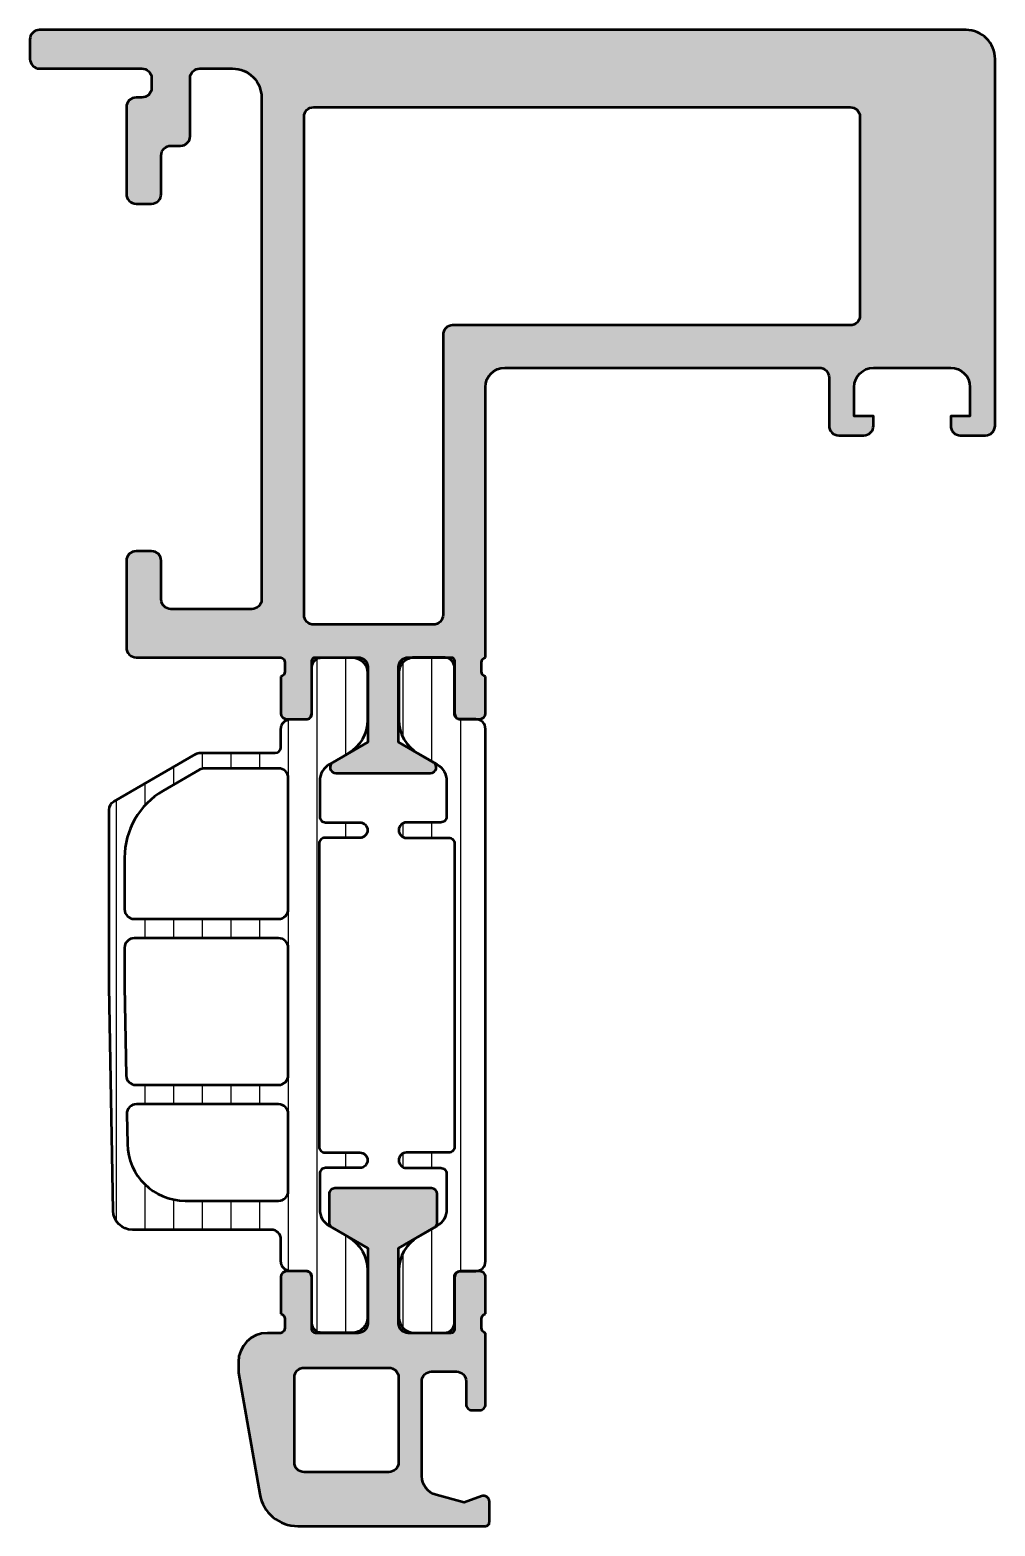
# Model space of a CAD drawing. Extents: x -23.8 to 26.2, y 0 to 77.5.
import ezdxf

# ---------------------------------------------------------------- set-up
doc = ezdxf.new("R2010")
doc.units = 0
for name, color, linetype, lineweight in [('0S-Alu contour', 7, 'Continuous', 50), ('0S-Alu hatch', 252, 'Continuous', 25), ('0S-Plastic contour', 254, 'Continuous', 50), ('0S-Plastic hatch', 253, 'Continuous', 25)]:
    doc.layers.add(name, color=color, linetype=linetype, lineweight=lineweight)
pattern_1 = [(90, (0, 0), (-1.4859, 0), [])]

# ---------------------------------------------------------------- blocks, each defined once
blk = doc.blocks.new('357640__C3F82202_F59C_4DA0_82B8_6D7FEEB49ABD_')
at = {"layer": '0S-Alu hatch'}
h = blk.add_hatch(color=256, dxfattribs=at)
edge = h.paths.add_edge_path()
edge.add_line((-9.921799032912851, 2.94536142036e-05), (-0.1999980454595125, 1.99246853754e-05))
edge.add_arc((-0.1999978494273407, 0.2000199246852787), 0.1999999999999994, 269.9999438409195, 360.0000483193646)
edge.add_line((2.1505725877e-06, 0.2000200933253481), (3.0541310245e-06, 1.271561476645572))
edge.add_arc((-0.2999969458688589, 1.271561729615214), 0.2999999999999901, 359.9999516881788, 470.001608166355)
edge.add_line((-0.4026109013568853, 1.553466635814265), (-1.299997385649707, 1.226816142226368))
edge.add_line((-1.299997385649707, 1.226816142226368), (-2.759085612879683, 1.617777654398352))
edge.add_ellipse((-2.500266567777153, 2.583703480687461), major_axis=(-1.000000000000041, 0), ratio=1, start_angle=-4.9885519899817155e-05, end_angle=75.00000000000011, ccw=False)
edge.add_line((-3.500266567776815, 2.583704351354032), (-3.500262224592237, 7.500047924233413))
edge.add_ellipse((-3.000262224592578, 7.500047488857717), major_axis=(-0.4999999999998485, 0), ratio=1, start_angle=269.99995010963244, end_angle=359.99995011448, ccw=False)
edge.add_line((-3.000261789216988, 8.000047488857376), (-1.699991060294184, 8.000046356644432))
edge.add_ellipse((-1.699991495669976, 7.500046356644645), major_axis=(-0.4999999999999764, 0), ratio=1, start_angle=180.0000498928255, end_angle=269.9999501096092, ccw=False)
edge.add_line((-1.19999149567019, 7.500046792041684), (-1.199992540909416, 6.299658576410124))
edge.add_arc((-0.9001633338711521, 6.299645887806704), 0.2998292073067519, 179.9975752747276, 269.999950109574)
edge.add_line((-0.9001635949480935, 5.999816680500066), (-0.4999928019966582, 5.999816332051508))
edge.add_arc((-0.4999925407717996, 6.299816332051392), 0.2999999999999972, 269.999950109727, 360.0000498928255)
edge.add_line((-0.1999925407719161, 6.299816593289615), (-0.199989318847134, 9.999981270429373))
edge.add_ellipse((-0.1211514353119973, 10.26750673874058), major_axis=(-0.2789001399702585, 0), ratio=1, start_angle=-1.1645893691609785, end_angle=73.5801235853803, ccw=False)
edge.add_line((-0.3999939644482576, 10.27317525003752), (-0.3999939644866259, 10.72746576066456))
edge.add_ellipse((-0.1211258688442385, 10.73312642016506), major_axis=(-0.278925541736845, 0), ratio=1, start_angle=-73.57540543989569, end_angle=1.1628700777056906, ccw=False)
edge.add_line((-0.1999929645094974, 11.00066976068117), (-0.199992964669363, 12.89998625006319))
edge.add_arc((-0.4999929646696195, 12.89998625003814), 0.3000000000002565, 0, 90.00000000484665)
edge.add_line((-0.4999929646949966, 13.1999862500384), (-1.499992964694072, 13.19998624995426))
edge.add_arc((-1.499992964669093, 12.89998624995367), 0.300000000000594, 90.00000000477067, 180)
edge.add_line((-1.799992964669687, 12.89998624995367), (-1.799992964441489, 10.2000221914682))
edge.add_ellipse((-1.999992964441403, 10.20002219145131), major_axis=(-0.199999999999914, 0), ratio=1, start_angle=89.99994870546038, end_angle=180, ccw=False)
edge.add_line((-1.999993143493124, 10.00002219145147), (-4.200008155299748, 10.00002416103368))
edge.add_ellipse((-4.200007338449164, 10.5000240332063), major_axis=(-0.4999998721732901, 0), ratio=1, start_angle=-7.174747167937312e-05, end_angle=89.9999063957942, ccw=False)
edge.add_line((-4.700007210622063, 10.50002465932095), (-4.700003814657844, 14.40006231501113))
edge.add_line((-4.700003814657844, 14.40006231501113), (-2.849986320234673, 15.46816826554894))
edge.add_arc((-2.999986094006452, 15.72797601729636), 0.2999999999993928, 299.9999501096173, 360.0000234127089)
edge.add_line((-2.699986094007084, 15.72797613988502), (-2.699986694978132, 17.20002327195382))
edge.add_arc((-2.999986694978197, 17.2000231494603), 0.3000000000000897, 2.34127089025e-05, 89.99995010956076)
edge.add_line((-2.999986433752468, 17.50002314946027), (-7.999986433750127, 17.50002750321799))
edge.add_arc((-7.999986694975682, 17.20002750321819), 0.2999999999999119, 89.999950109594, 179.9999765872911)
edge.add_line((-8.29998669497557, 17.20002762580685), (-8.299986094001685, 15.72797300697419))
edge.add_arc((-7.999986094002046, 15.7279731294681), 0.2999999999996634, 180.0000234127089, 239.9999501096357)
edge.add_line((-8.1499863202296, 15.46816563894582), (-6.299983228708807, 14.40006370819598))
edge.add_line((-6.299983228708807, 14.40006370819598), (-6.299986624673042, 10.5000259094505))
edge.add_ellipse((-6.799986259015287, 10.50002610640744), major_axis=(-0.4999996343422841, 0), ratio=1, start_angle=89.99995010902722, end_angle=179.9999774274132, ccw=False)
edge.add_line((-6.79998669439584, 10.00002647206535), (-8.999993307907975, 10.00002853412067))
edge.add_ellipse((-8.999993136049765, 10.20002836251271), major_axis=(-0.1999998283921115, 0), ratio=1, start_angle=0, end_angle=89.99995076620792, ccw=False)
edge.add_line((-9.199992964441877, 10.20002836251271), (-9.1999929646697, 12.89998646564696))
edge.add_arc((-9.499992964669985, 12.89998646562108), 0.3000000000002849, 0, 90.00000000490842)
edge.add_line((-9.499992964695686, 13.19998646562137), (-10.49999296469519, 13.19998646553701))
edge.add_arc((-10.49999296466952, 12.8999864655371), 0.2999999999999119, 90.00000000490365, 180)
edge.add_line((-10.79999296466943, 12.8999864655371), (-10.79999296450938, 11.00066997612927))
edge.add_ellipse((-10.87886006012968, 10.73312663559967), major_axis=(-0.2789255417370709, 0), ratio=1, start_angle=178.8371299319512, end_angle=253.5754054495378, ccw=False)
edge.add_line((-10.59999196448611, 10.72746597614616), (-10.59999196444785, 10.27317546551916))
edge.add_ellipse((-10.87941216304738, 10.26746074643678), major_axis=(-0.2794786313827805, 0), ratio=1, start_angle=106.88458253819871, end_angle=181.171653461347, ccw=False)
edge.add_line((-10.7982390706445, 10.00002994329446), (-11.49998933780759, 10.00003054545621))
edge.add_arc((-11.49999062493584, 8.500030545456752), 1.500000000000012, 89.9999508353224, 179.9999501071745)
edge.add_line((-12.99999062493529, 8.500031851647869), (-12.99999111273673, 7.939824526664253))
edge.add_line((-12.99999111273673, 7.939824526664253), (-11.89141286335406, 1.652734713115762))
edge.add_arc((-9.921797072591136, 2.000029453613208), 1.999999999999967, 189.9999530246873, 269.9999438409196)
edge = h.paths.add_edge_path()
edge.add_ellipse((-5.200020564824356, 3.29977967260973), major_axis=(-0.4997547425838017, 0), ratio=1, start_angle=89.97182503693529, end_angle=180.0279658991158, ccw=False)
edge.add_line((-5.200266317146184, 2.800024990449775), (-9.60026631714415, 2.800028821757221))
edge.add_ellipse((-9.600511199141597, 3.299783504344006), major_axis=(-0.4997547425834098, 0), ratio=1, start_angle=-0.02806567993087583, end_angle=90.0280751822811, ccw=False)
edge.add_line((-10.10026588176899, 3.300028303458546), (-10.10026205043978, 7.700053671193746))
edge.add_ellipse((-9.600469821645628, 7.700261007187791), major_axis=(-0.4997922718002433, 0), ratio=1, start_angle=-90.02381396960482, end_angle=0.02376883039397626, ccw=False)
edge.add_line((-9.600262091901344, 8.20005323581845), (-5.200261615065816, 8.200049404510787))
edge.add_ellipse((-5.200054279122781, 7.700257175468038), major_axis=(-0.4997922720488109, 0), ratio=1, start_angle=179.9761313946628, end_angle=270.0237688245344, ccw=False)
edge.add_line((-4.700262050441867, 7.700048969134954), (-4.700265881771013, 3.300023601399557))
at = {"layer": '0S-Alu contour', "color": 7}
for points in [[(-8.29998669497557, 17.20002762580685), (-8.299986094001685, 15.72797300697419)], [(-2.999986433752468, 17.50002314946027), (-7.999986433750127, 17.50002750321799)], [(-2.699986094007084, 15.72797613988502), (-2.699986694978132, 17.20002327195382)], [(-8.1499863202296, 15.46816563894582), (-6.299983228708807, 14.40006370819598), (-6.299986624673042, 10.5000259094505)], [(-4.700007210622063, 10.50002465932095), (-4.700003814657844, 14.40006231501113), (-2.849986320234673, 15.46816826554894)], [(-9.499992964695686, 13.19998646562137), (-10.49999296469519, 13.19998646553701)], [(-0.4999929646949966, 13.1999862500384), (-1.499992964694072, 13.19998624995426)], [(-10.79999296466943, 12.8999864655371), (-10.79999296450938, 11.00066997612927)], [(-9.199992964441877, 10.20002836251271), (-9.1999929646697, 12.89998646564696)], [(-1.799992964669687, 12.89998624995367), (-1.799992964441489, 10.2000221914682)], [(-0.1999929645094974, 11.00066976068117), (-0.199992964669363, 12.89998625006319)], [(-10.59999196448611, 10.72746597614616), (-10.59999196444785, 10.27317546551916)], [(-0.3999939644482576, 10.27317525003752), (-0.3999939644866259, 10.72746576066456)], [(-10.7982390706445, 10.00002994329446), (-11.49998933780759, 10.00003054545621)], [(-6.79998669439584, 10.00002647206535), (-8.999993307907975, 10.00002853412067)], [(-1.999993143493124, 10.00002219145147), (-4.200008155299748, 10.00002416103368)], [(-0.1999925407719161, 6.299816593289615), (-0.199989318847134, 9.999981270429373)], [(-12.99999062493529, 8.500031851647869), (-12.99999111273673, 7.939824526664253), (-11.89141286335406, 1.652734713115762)], [(-9.600262091901344, 8.20005323581845), (-5.200261615065816, 8.200049404510787)], [(-3.000261789216988, 8.000047488857376), (-1.699991060294184, 8.000046356644432)], [(-10.10026588176899, 3.300028303458546), (-10.10026205043978, 7.700053671193746)], [(-4.700262050441867, 7.700048969134954), (-4.700265881771013, 3.300023601399557)], [(-3.500266567776815, 2.583704351354032), (-3.500262224592237, 7.500047924233413)], [(-1.19999149567019, 7.500046792041684), (-1.199992540909416, 6.299658576410124)], [(-0.9001635949480935, 5.999816680500066), (-0.4999928019966582, 5.999816332051508)], [(-5.200266317146184, 2.800024990449775), (-9.60026631714415, 2.800028821757221)], [(-0.4026109013568853, 1.553466635814265), (-1.299997385649707, 1.226816142226368), (-2.759085612879683, 1.617777654398352)], [(2.1505725877e-06, 0.2000200933253481), (3.0541310245e-06, 1.271561476645572)], [(-9.921799032912851, 2.94536142036e-05), (-0.1999980454595125, 1.99246853754e-05)]]:
    blk.add_lwpolyline(points, dxfattribs=at)
for centre, radius, start, end in [((-7.999986694975682, 17.20002750321819), 0.2999999999999119, 89.999950109594, 179.9999765872911), ((-2.999986694978197, 17.2000231494603), 0.3000000000000897, 2.34127089025e-05, 89.99995010956076), ((-7.999986094002046, 15.7279731294681), 0.2999999999996634, 180.0000234127089, 239.9999501096357), ((-2.999986094006452, 15.72797601729636), 0.2999999999993928, 299.9999501096173, 2.34127089025e-05), ((-10.49999296466952, 12.8999864655371), 0.2999999999999119, 90.00000000490365, 180), ((-9.499992964669985, 12.89998646562108), 0.3000000000002849, 0, 90.00000000490842), ((-1.499992964669093, 12.89998624995367), 0.300000000000594, 90.00000000477067, 180), ((-0.4999929646696195, 12.89998625003814), 0.3000000000002565, 0, 90.00000000484665), ((-11.49999062493584, 8.500030545456752), 1.500000000000012, 89.9999508353224, 179.9999501071745), ((-0.9001633338711521, 6.299645887806704), 0.2998292073067519, 179.9975752747276, 269.999950109574), ((-0.4999925407717996, 6.299816332051392), 0.2999999999999972, 269.999950109727, 4.98928254792e-05), ((-9.921797072591136, 2.000029453613208), 1.999999999999967, 189.9999530246873, 269.9999438409196), ((-0.2999969458688589, 1.271561729615214), 0.2999999999999901, 359.9999516881788, 110.001608166355), ((-0.1999978494273407, 0.2000199246852787), 0.1999999999999994, 269.9999438409195, 4.8319364578e-05)]:
    blk.add_arc(centre, radius, start, end, dxfattribs=at)
at = {"layer": '0S-Alu contour', "color": 7, "extrusion": (0, 0, -1)}
for centre, radius, start, end in [((10.87886006012968, 10.73312663559967), 0.2789255417370709, 106.4245945504622, 181.1628700680489), ((0.1211258688442385, 10.73312642016506), 0.278925541736845, 358.8371299222943, 73.57540543989583), ((10.87941216304738, 10.26746074643678), 0.2794786313827805, 178.828346538653, 253.1154174618013), ((8.999993136049765, 10.20002836251271), 0.1999998283921115, 270.0000492337921, 0), ((6.799986259015287, 10.50002610640744), 0.4999996343422841, 180.0000225725868, 270.0000498909728), ((4.200007338449164, 10.5000240332063), 0.4999998721732901, 270.0000936042058, 7.17474717217e-05), ((1.999992964441403, 10.20002219145131), 0.199999999999914, 180, 270.0000512945396), ((0.1211514353119973, 10.26750673874058), 0.2789001399702585, 286.4198764146197, 1.164589369160962), ((9.600469821645628, 7.700261007187791), 0.4997922718002433, 359.976231169606, 90.02381396960484), ((5.200054279122781, 7.700257175468038), 0.4997922720488109, 89.97623117546559, 180.0238686053373), ((3.000262224592578, 7.500047488857717), 0.4999999999998485, 4.98855199919e-05, 90.00004989036758), ((1.699991495669976, 7.500046356644645), 0.4999999999999764, 90.0000498903908, 179.9999501071745), ((9.600511199141597, 3.299783504344006), 0.4997547425834098, 269.9719248177189, 0.0280656799309113), ((5.200020564824356, 3.29977967260973), 0.4997547425838017, 179.9720341008842, 270.0281749630647), ((2.500266567777153, 2.583703480687461), 1.000000000000041, 285, 4.98855199919e-05)]:
    blk.add_arc(centre, radius, start, end, dxfattribs=at)
blk = doc.blocks.new('335630__4568EDD6_3051_425B_84F8_F34E8564A90D_')
at = {"layer": '0S-Alu hatch'}
h = blk.add_hatch(color=256, dxfattribs=at)
edge = h.paths.add_edge_path()
edge.add_line((-23.79999999999999, 77.00000000000016), (-23.79999999999999, 76.00000000000024))
edge.add_arc((-23.29999999999999, 76.00000000000024), 0.5000000000000071, 180, 270)
edge.add_line((-23.29999999999999, 75.50000000000021), (-17.99999866485576, 75.50000000000026))
edge.add_ellipse((-17.99999866485577, 75.0000000000002), major_axis=(-0.500000000000057, 0), ratio=1, start_angle=180, end_angle=269.9999999999996, ccw=False)
edge.add_line((-17.49999866485571, 75.0000000000002), (-17.4999986648557, 74.50000000000014))
edge.add_ellipse((-17.99999866485571, 74.50000000000016), major_axis=(-0.5000000000000036, 0), ratio=1, start_angle=90.0000000000008, end_angle=180, ccw=False)
edge.add_line((-17.9999986648557, 74.00000000000016), (-18.29999866485566, 74.00000000000014))
edge.add_arc((-18.29999866485569, 73.50000000000016), 0.4999999999999858, 89.99999999999552, 180)
edge.add_line((-18.79999866485568, 73.50000000000016), (-18.79999866485569, 69.00000000000014))
edge.add_arc((-18.29999866485569, 69.00000000000014), 0.4999999999999965, 180, 270)
edge.add_line((-18.29999866485569, 68.50000000000014), (-17.49999866485567, 68.50000000000014))
edge.add_arc((-17.49999866485567, 69.00000000000014), 0.5, 270, 360)
edge.add_line((-16.99999866485567, 69.00000000000014), (-16.99999866485567, 71.00000000000014))
edge.add_ellipse((-16.49999866485567, 71.00000000000014), major_axis=(-0.5, 0), ratio=1, start_angle=270.0000000000004, end_angle=360, ccw=False)
edge.add_line((-16.49999866485568, 71.50000000000014), (-15.99999866485568, 71.50000000000014))
edge.add_arc((-15.99999866485569, 72.00000000000013), 0.4999999999999858, 270.0000000000017, 360)
edge.add_line((-15.4999986648557, 72.00000000000013), (-15.49999866485568, 75.00000000000016))
edge.add_ellipse((-15.00005776511185, 75.00000000000014), major_axis=(-0.4999408997438231, 0), ratio=1, start_angle=269.9999999999996, end_angle=360, ccw=False)
edge.add_line((-15.00005776511185, 75.49994089974396), (-13.29999732971163, 75.49994089974402))
edge.add_ellipse((-13.29999732971137, 73.99994089974419), major_axis=(-1.499999999999829, 0), ratio=1, start_angle=180, end_angle=270.0000000000102, ccw=False)
edge.add_line((-11.79999732971154, 73.99994089974419), (-11.7999973297117, 48.00004089974445))
edge.add_ellipse((-12.29999732971147, 48.00004089974406), major_axis=(-0.4999999999997762, 0), ratio=1, start_angle=90.00000000005372, end_angle=180, ccw=False)
edge.add_line((-12.299997329711, 47.50004089974429), (-16.49999999999927, 47.50004089974429))
edge.add_ellipse((-16.49999999999924, 48.00004089974407), major_axis=(-0.4999999999997869, 0), ratio=1, start_angle=0, end_angle=89.9999999999967, ccw=False)
edge.add_line((-16.99999999999903, 48.00004089974407), (-16.99999999999932, 50.00000000000021))
edge.add_arc((-17.49999999999978, 49.99999999999996), 0.5000000000004654, 0, 90.00000000003176)
edge.add_line((-17.50000000000006, 50.50000000000043), (-18.2999999999994, 50.49999999999991))
edge.add_arc((-18.29999999999976, 50.00000000000021), 0.4999999999997087, 89.99999999995806, 180)
edge.add_line((-18.79999999999947, 50.00000000000021), (-18.79999999999945, 45.50000000000038))
edge.add_arc((-18.2999999999991, 45.50000000000038), 0.5000000000003482, 180, 270.0000000000167)
edge.add_line((-18.29999999999896, 45.00000000000002), (-10.80002896804185, 45.00000000000077))
edge.add_ellipse((-10.87886535215302, 44.73247961986158), major_axis=(-0.2788948354658708, 0), ratio=1, start_angle=178.8354106259989, end_angle=253.58012358050928, ccw=False)
edge.add_line((-10.6000281264259, 44.72681121635258), (-10.60002812642573, 44.27252070572584))
edge.add_ellipse((-10.87889622206896, 44.26686004624882), major_axis=(-0.2789255417372102, 0), ratio=1, start_angle=106.4245945552941, end_angle=181.162870072879, ccw=False)
edge.add_line((-10.80002912642606, 43.99931670572573), (-10.8000291264264, 42.10000021634392))
edge.add_arc((-10.50002912642614, 42.1000002163436), 0.3000000000002636, 180, 269.9999999999966)
edge.add_line((-10.50002912642615, 41.80000021634334), (-9.500029126427005, 41.8000002163431))
edge.add_arc((-9.500029126426647, 42.10000021634376), 0.3000000000006651, 269.9999999999314, 360)
edge.add_line((-9.200029126425981, 42.10000021634376), (-9.2000291264265, 44.80000001260747))
edge.add_ellipse((-9.000029126426512, 44.80000001260747), major_axis=(-0.1999999999999886, 0), ratio=1, start_angle=269.9999993433045, end_angle=360, ccw=False)
edge.add_line((-9.000029124134212, 45.00000001260747), (-6.800028760774541, 44.99999998739219))
edge.add_ellipse((-6.800028760769006, 44.50000035304941), major_axis=(-0.4999996343427782, 0), ratio=1, start_angle=180.0000273207567, end_angle=270.00000000063426, ccw=False)
edge.add_line((-6.300029126426284, 44.50000059146781), (-6.300029126426178, 40.59996231588422))
edge.add_line((-6.300029126426178, 40.59996231588422), (-8.101629903481564, 39.55980762227922))
edge.add_arc((-7.951629903481375, 39.30000000114386), 0.3000000000001186, 120.0000000000289, 269.9999999999722)
edge.add_line((-7.951629903481521, 39.00000000114374), (-3.04842834937105, 39.00000000114351))
edge.add_arc((-3.048428349371224, 39.30000000114376), 0.3000000000002458, 270.0000000000333, 419.9999999999898)
edge.add_line((-2.898428349371057, 39.55980762227927), (-4.700029126426212, 40.59996231588416))
edge.add_line((-4.700029126426212, 40.59996231588416), (-4.700029126426141, 44.49999999999903))
edge.add_ellipse((-4.200029126426212, 44.49999999999909), major_axis=(-0.499999999999929, 0), ratio=1, start_angle=270.00000000000733, end_angle=360, ccw=False)
edge.add_line((-4.200029126426276, 44.99999999999903), (-2.000029126426507, 45.00000000000113))
edge.add_ellipse((-2.000029126426429, 44.8000000000011), major_axis=(-0.2000000000000313, 0), ratio=1, start_angle=180, end_angle=270.0000000000224, ccw=False)
edge.add_line((-1.800029126426398, 44.8000000000011), (-1.800029126426224, 42.10000000000075))
edge.add_arc((-1.500029126425932, 42.10000000000138), 0.300000000000292, 180, 270.0000000000753)
edge.add_line((-1.500029126425538, 41.80000000000108), (-0.5000291264260568, 41.80000000000108))
edge.add_arc((-0.500029126426405, 42.10000000000111), 0.3000000000000256, 270.0000000000664, 360)
edge.add_line((-0.2000291264263794, 42.10000000000111), (-0.20002912642639, 43.9993164893836))
edge.add_ellipse((-0.1211620307834487, 44.26685982990664), major_axis=(-0.2789255417371823, 0), ratio=1, start_angle=-1.1628700728819013, end_angle=73.57540544469572, ccw=False)
edge.add_line((-0.4000301264266499, 44.27252048938368), (-0.4000301264265432, 44.72681100001053))
edge.add_ellipse((-0.1211371809415525, 44.73248053623065), major_axis=(-0.2789505667358382, 0), ratio=1, start_angle=-73.58012358054089, end_angle=1.164589373969875, ccw=False)
edge.add_line((-0.1999893188466427, 45.00005437469407), (-0.1999893188464696, 58.99999999999993))
edge.add_ellipse((0.8000106811536902, 59.0000000000001), major_axis=(-1.000000000000159, 0), ratio=1, start_angle=270.0000000000122, end_angle=360, ccw=False)
edge.add_line((0.8000106811534768, 60.00000000000025), (17.09999771118174, 60.00000000000026))
edge.add_ellipse((17.10025785295859, 59.50026014177706), major_axis=(-0.4997399259321682, 0), ratio=1, start_angle=179.9701744331769, end_angle=270.0298255668362, ccw=False)
edge.add_line((17.59999771118179, 59.50000000000033), (17.59999771118167, 57.00000000000028))
edge.add_arc((18.09999771118167, 57.00000000000027), 0.5000000000000071, 180, 269.9999999999902)
edge.add_line((18.09999771118159, 56.50000000000027), (19.39999694824182, 56.50000000000003))
edge.add_arc((19.40001747590988, 56.99997947233289), 0.4999794727542631, 269.9976476059373, 360.0023523939924)
edge.add_line((19.89999694824274, 57.00000000000034), (19.89999694824228, 57.50000000000026))
edge.add_line((19.89999694824228, 57.50000000000026), (18.89999694824222, 57.4999999999998))
edge.add_line((18.89999694824222, 57.4999999999998), (18.89999694824233, 58.99999999999993))
edge.add_ellipse((19.90002878640012, 58.9999681618427), major_axis=(-1.000031838664606, 0), ratio=1, start_angle=270.0018241339902, end_angle=359.9981758661003, ccw=False)
edge.add_line((19.89999694824234, 60.00000000000048), (23.89999694824274, 60.00000000000027))
edge.add_ellipse((23.89992794841885, 58.9999310001765), major_axis=(-1.000069002204091, 0), ratio=1, start_angle=180.003953125862, end_angle=269.9960468740758, ccw=False)
edge.add_line((24.89999694824262, 58.9999999999993), (24.89999694824235, 57.49999999999982))
edge.add_line((24.89999694824235, 57.49999999999982), (23.89999694824229, 57.50000000000026))
edge.add_line((23.89999694824229, 57.50000000000026), (23.89999694824251, 57.0000000000006))
edge.add_arc((24.39997135552398, 56.99997440728172), 0.4999744079364844, 179.9970671403861, 270.0029328595924)
edge.add_line((24.39999694824215, 56.50000000000027), (25.70000000000038, 56.50000000000027))
edge.add_arc((25.69999432902414, 57.0000056709761), 0.500005671008005, 270.0006498386385, 359.9993501627087)
edge.add_line((26.19999999999998, 57.00000000000184), (26.20000000000003, 76.00000000000016))
edge.add_arc((24.70002811001485, 76.000028109999), 1.499971890248571, 359.9989262571821, 450.0010405805703)
edge.add_line((24.70000086818974, 77.5000000000002), (-23.29999999999999, 77.50000000000016))
edge.add_arc((-23.29999999999999, 77.00000000000016), 0.5, 89.99999999999959, 180)
edge = h.paths.add_edge_path()
edge.add_line((-9.59999732971188, 47.19999999999973), (-9.599997329711424, 72.9999877810483))
edge.add_ellipse((-9.099997329711396, 72.99998778104828), major_axis=(-0.5000000000000285, 0), ratio=1, start_angle=269.99999999999676, end_angle=360, ccw=False)
edge.add_line((-9.099997329711368, 73.4999877810483), (18.69999999999952, 73.49998778104786))
edge.add_ellipse((18.70002560021434, 73.00001338126283), major_axis=(-0.4999744004404362, 0), ratio=1, start_angle=179.9970676472006, end_angle=270.0029337187326, ccw=False)
edge.add_line((19.19999999999998, 72.99998779296814), (19.19999999999998, 62.69998741149904))
edge.add_ellipse((18.69997839413922, 62.70000901736027), major_axis=(-0.5000216063275522, 0), ratio=1, start_angle=90.0024757422338, end_angle=179.9975242576596, ccw=False)
edge.add_line((18.69999999999952, 62.19998741149951), (-1.899989318846746, 62.19998741149951))
edge.add_arc((-1.899989318846468, 61.69998741149981), 0.4999999999997087, 90.00000000003176, 180)
edge.add_line((-2.399989318846177, 61.6999874114995), (-2.399989318846746, 47.20000000000084))
edge.add_ellipse((-2.899989318847055, 47.20000000000084), major_axis=(-0.5000000000003091, 0), ratio=1, start_angle=89.99999999998983, end_angle=180, ccw=False)
edge.add_line((-2.899989318847143, 46.70000000000053), (-9.099997329711368, 46.69999999999962))
edge.add_ellipse((-9.099997329711616, 47.19999999999989), major_axis=(-0.5000000000002629, 0), ratio=1, start_angle=0, end_angle=90.00000000002848, ccw=False)
at = {"layer": '0S-Alu contour', "color": 7}
for points in [[(-23.79999999999999, 77.00000000000016), (-23.79999999999999, 76.00000000000024)], [(24.70000086818974, 77.5000000000002), (-23.29999999999999, 77.50000000000016)], [(26.19999999999998, 57.00000000000184), (26.20000000000003, 76.00000000000016)], [(-23.29999999999999, 75.50000000000021), (-17.99999866485576, 75.50000000000026)], [(-15.00005776511185, 75.49994089974396), (-13.29999732971163, 75.49994089974402)], [(-17.49999866485571, 75.0000000000002), (-17.4999986648557, 74.50000000000014)], [(-15.4999986648557, 72.00000000000013), (-15.49999866485568, 75.00000000000016)], [(-17.9999986648557, 74.00000000000016), (-18.29999866485566, 74.00000000000014)], [(-11.79999732971154, 73.99994089974419), (-11.7999973297117, 48.00004089974445)], [(-18.79999866485568, 73.50000000000016), (-18.79999866485569, 69.00000000000014)], [(-9.59999732971188, 47.19999999999973), (-9.599997329711424, 72.9999877810483)], [(-9.099997329711368, 73.4999877810483), (18.69999999999952, 73.49998778104786)], [(19.19999999999998, 72.99998779296814), (19.19999999999998, 62.69998741149904)], [(-16.49999866485568, 71.50000000000014), (-15.99999866485568, 71.50000000000014)], [(-16.99999866485567, 69.00000000000014), (-16.99999866485567, 71.00000000000014)], [(-18.29999866485569, 68.50000000000014), (-17.49999866485567, 68.50000000000014)], [(18.69999999999952, 62.19998741149951), (-1.899989318846746, 62.19998741149951)], [(-2.399989318846177, 61.6999874114995), (-2.399989318846746, 47.20000000000084)], [(0.8000106811534768, 60.00000000000025), (17.09999771118174, 60.00000000000026)], [(19.89999694824234, 60.00000000000048), (23.89999694824274, 60.00000000000027)], [(-0.1999893188466427, 45.00005437469407), (-0.1999893188464696, 58.99999999999993)], [(17.59999771118179, 59.50000000000033), (17.59999771118167, 57.00000000000028)], [(19.89999694824274, 57.00000000000034), (19.89999694824228, 57.50000000000026), (18.89999694824222, 57.4999999999998), (18.89999694824233, 58.99999999999993)], [(24.89999694824262, 58.9999999999993), (24.89999694824235, 57.49999999999982), (23.89999694824229, 57.50000000000026), (23.89999694824251, 57.0000000000006)], [(18.09999771118159, 56.50000000000027), (19.39999694824182, 56.50000000000003)], [(24.39999694824215, 56.50000000000027), (25.70000000000038, 56.50000000000027)], [(-17.50000000000006, 50.50000000000043), (-18.2999999999994, 50.49999999999991)], [(-18.79999999999947, 50.00000000000021), (-18.79999999999945, 45.50000000000038)], [(-16.99999999999903, 48.00004089974407), (-16.99999999999932, 50.00000000000021)], [(-12.299997329711, 47.50004089974429), (-16.49999999999927, 47.50004089974429)], [(-2.899989318847143, 46.70000000000053), (-9.099997329711368, 46.69999999999962)], [(-18.29999999999896, 45.00000000000002), (-10.80002896804185, 45.00000000000077)], [(-9.000029124134212, 45.00000001260747), (-6.800028760774541, 44.99999998739219)], [(-4.200029126426276, 44.99999999999903), (-2.000029126426507, 45.00000000000113)], [(-10.6000281264259, 44.72681121635258), (-10.60002812642573, 44.27252070572584)], [(-9.200029126425981, 42.10000021634376), (-9.2000291264265, 44.80000001260747)], [(-6.300029126426284, 44.50000059146781), (-6.300029126426178, 40.59996231588422), (-8.101629903481564, 39.55980762227922)], [(-2.898428349371057, 39.55980762227927), (-4.700029126426212, 40.59996231588416), (-4.700029126426141, 44.49999999999903)], [(-1.800029126426398, 44.8000000000011), (-1.800029126426224, 42.10000000000075)], [(-0.4000301264266499, 44.27252048938368), (-0.4000301264265432, 44.72681100001053)], [(-10.80002912642606, 43.99931670572573), (-10.8000291264264, 42.10000021634392)], [(-0.2000291264263794, 42.10000000000111), (-0.20002912642639, 43.9993164893836)], [(-10.50002912642615, 41.80000021634334), (-9.500029126427005, 41.8000002163431)], [(-1.500029126425538, 41.80000000000108), (-0.5000291264260568, 41.80000000000108)], [(-7.951629903481521, 39.00000000114374), (-3.04842834937105, 39.00000000114351)]]:
    blk.add_lwpolyline(points, dxfattribs=at)
for centre, radius, start, end in [((-23.29999999999999, 77.00000000000016), 0.5, 89.99999999999959, 180), ((24.70002811001485, 76.000028109999), 1.499971890248571, 359.9989262571821, 90.0010405805703), ((-23.29999999999999, 76.00000000000024), 0.5000000000000071, 180, 270), ((-18.29999866485569, 73.50000000000016), 0.4999999999999858, 89.99999999999552, 180), ((-15.99999866485569, 72.00000000000013), 0.4999999999999858, 270.0000000000017, 0), ((-18.29999866485569, 69.00000000000014), 0.4999999999999965, 180, 270), ((-17.49999866485567, 69.00000000000014), 0.5, 270, 0), ((-1.899989318846468, 61.69998741149981), 0.4999999999997087, 90.00000000003176, 180), ((18.09999771118167, 57.00000000000027), 0.5000000000000071, 180, 269.9999999999902), ((19.40001747590988, 56.99997947233289), 0.4999794727542631, 269.9976476059373, 0.0023523939924092), ((24.39997135552398, 56.99997440728172), 0.4999744079364844, 179.9970671403861, 270.0029328595924), ((25.69999432902414, 57.0000056709761), 0.500005671008005, 270.0006498386385, 359.9993501627087), ((-18.29999999999976, 50.00000000000021), 0.4999999999997087, 89.99999999995806, 180), ((-17.49999999999978, 49.99999999999996), 0.5000000000004654, 0, 90.00000000003176), ((-18.2999999999991, 45.50000000000038), 0.5000000000003482, 180, 270.0000000000167), ((-10.50002912642614, 42.1000002163436), 0.3000000000002636, 180, 269.9999999999966), ((-9.500029126426647, 42.10000021634376), 0.3000000000006651, 269.9999999999314, 0), ((-1.500029126425932, 42.10000000000138), 0.300000000000292, 180, 270.0000000000753), ((-0.500029126426405, 42.10000000000111), 0.3000000000000256, 270.0000000000664, 0), ((-7.951629903481375, 39.30000000114386), 0.3000000000001186, 120.0000000000289, 269.9999999999722), ((-3.048428349371224, 39.30000000114376), 0.3000000000002458, 270.0000000000333, 59.99999999998983)]:
    blk.add_arc(centre, radius, start, end, dxfattribs=at)
at = {"layer": '0S-Alu contour', "color": 7, "extrusion": (0, 0, -1)}
for centre, radius, start, end in [((17.99999866485577, 75.0000000000002), 0.500000000000057, 90.0000000000004, 180), ((15.00005776511185, 75.00000000000014), 0.4999408997438231, 0, 90.0000000000004), ((13.29999732971137, 73.99994089974419), 1.499999999999829, 89.99999999998983, 180), ((17.99999866485571, 74.50000000000016), 0.5000000000000036, 180, 269.9999999999992), ((9.099997329711396, 72.99998778104828), 0.5000000000000285, 0, 90.00000000000325), ((-18.70002560021434, 73.00001338126283), 0.4999744004404362, 89.99706628126737, 180.0029323527994), ((16.49999866485567, 71.00000000000014), 0.5, 0, 89.99999999999959), ((-18.69997839413922, 62.70000901736027), 0.5000216063275522, 180.0024757423405, 269.9975242577662), ((-0.8000106811536902, 59.0000000000001), 1.000000000000159, 0, 89.99999999998779), ((-17.10025785295859, 59.50026014177706), 0.4997399259321682, 89.97017443316376, 180.0298255668231), ((-19.90002878640012, 58.9999681618427), 1.000031838664606, 0.0018241338996893, 89.99817586600975), ((-23.89992794841885, 58.9999310001765), 1.000069002204091, 90.00395312592426, 179.996046874138), ((16.49999999999924, 48.00004089974407), 0.4999999999997869, 270.0000000000033, 0), ((12.29999732971147, 48.00004089974406), 0.4999999999997762, 180, 269.9999999999463), ((9.099997329711616, 47.19999999999989), 0.5000000000002629, 269.9999999999715, 0), ((2.899989318847055, 47.20000000000084), 0.5000000000003091, 180, 270.0000000000102), ((10.87886535215302, 44.73247961986158), 0.2788948354658708, 106.4198764194907, 181.1645893740011), ((9.000029126426512, 44.80000001260747), 0.1999999999999886, 0, 90.00000065669548), ((6.800028760769006, 44.50000035304941), 0.4999996343427782, 89.99999999936573, 179.9999726792433), ((4.200029126426212, 44.49999999999909), 0.499999999999929, 0, 89.99999999999265), ((2.000029126426429, 44.8000000000011), 0.2000000000000313, 89.9999999999776, 180), ((0.1211371809415525, 44.73248053623065), 0.2789505667358382, 358.8354106260301, 73.580123580541), ((10.87889622206896, 44.26686004624882), 0.2789255417372102, 178.837129927121, 253.5754054447059), ((0.1211620307834487, 44.26685982990664), 0.2789255417371823, 286.4245945553043, 1.162870072881836)]:
    blk.add_arc(centre, radius, start, end, dxfattribs=at)
blk = doc.blocks.new('244849__5722A586_512A_4097_975C_88407A305B83___087F1E0F_7095_4623_AEBA_F2AE401B7EF5_')
at = {"layer": '0S-Plastic hatch'}
h = blk.add_hatch(dxfattribs=at)
h.set_pattern_fill('ANSI31', color=256, scale=0.4680000000000001, angle=45, style=0)
h.set_pattern_definition(pattern_1)
edge = h.paths.add_edge_path()
edge.add_line((-2.212002313807243, 38.59512604293142), (-2.212005118664027, 36.74983182470343))
edge.add_ellipse((-2.512005118662383, 36.74983284251351), major_axis=(-0.3000000000000824, 0), ratio=1, start_angle=89.9998056126035, end_angle=179.9998056131583, ccw=False)
edge.add_line((-2.512006136472411, 36.44983284251516), (-4.289994064047771, 36.44983898277294))
edge.add_arc((-4.289995421107278, 36.04984508629087), 0.3999938964843749, 89.99980561257821, 269.9998056125782)
edge.add_line((-4.289996778166784, 35.64985118980879), (-2.099991946610014, 35.64984372586793))
edge.add_ellipse((-2.099987369790554, 35.34984932053248), major_axis=(-0.2999944053703667, 0), ratio=1, start_angle=180, end_angle=270.00087412443025, ccw=False)
edge.add_line((-1.799992964420187, 35.34984932053248), (-1.799992964420187, 19.65017120363102))
edge.add_ellipse((-2.099987369790586, 19.65017120363102), major_axis=(-0.2999944053703984, 0), ratio=1, start_angle=89.99912587557452, end_angle=180, ccw=False)
edge.add_line((-2.099991946610021, 19.35017679829553), (-4.289996778166749, 19.35016933435469))
edge.add_arc((-4.289995421107267, 18.95017543787262), 0.3999938964843749, 90.00019438741825, 270.0001943874182)
edge.add_line((-4.289994064047785, 18.55018154139055), (-2.512006136472418, 18.55018768164839))
edge.add_ellipse((-2.512005118662372, 18.25018768165002), major_axis=(-0.3000000000000966, 0), ratio=1, start_angle=180.0001943868418, end_angle=270.0001943873999, ccw=False)
edge.add_line((-2.212005118664002, 18.25018869945714), (-2.212002313807243, 16.40489369647469))
edge.add_ellipse((-3.212002313801384, 16.40489030377436), major_axis=(-0.9999999999998967, 0), ratio=1, start_angle=120.00019438741131, end_angle=180.0001943868418, ccw=False)
edge.add_line((-2.711999375639622, 15.53886659634517), (-3.69005879731198, 14.97417930160049))
edge.add_arc((-2.690052920988396, 13.24213188674189), 2.000000000000019, 120.0001943874095, 180)
edge.add_line((-4.690052920988415, 13.24213188674189), (-4.690052920988396, 10.8100099412643))
edge.add_arc((-3.890052920988384, 10.8100099412643), 0.8000000000000113, 180, 269.9999999999995)
edge.add_line((-3.890052920988392, 10.01000994126428), (-2.309957884859311, 10.01000994126428))
edge.add_arc((-2.309957884859322, 10.51000994126431), 0.5000000000000285, 270.0000000000012, 360.0012329561579)
edge.add_line((-1.809957884975062, 10.51002070083655), (-1.810009315078257, 12.91000348552117))
edge.add_ellipse((-1.510009315147687, 12.9100099412643), major_axis=(-0.3000000000000311, 0), ratio=1, start_angle=-89.99999999999591, end_angle=0.0012329561578781068, ccw=False)
edge.add_line((-1.510009315147708, 13.21000994126434), (-0.7000008694512267, 13.21000994126433))
edge.add_arc((-0.7000008694512339, 13.7100415190606), 0.5000315777962712, 270.0000000000008, 360.4552319797607)
edge.add_line((-0.199985074504388, 13.71401437660927), (-0.2000008543450669, 41.28602126851372))
edge.add_arc((-0.7000008694512588, 41.28999400068422), 0.5000157974575309, 359.5447680202416, 450.0000000000028)
edge.add_line((-0.7000008694512836, 41.79000979814174), (-1.510009315147723, 41.79000979814174))
edge.add_ellipse((-1.510009315147737, 42.09000979814173), major_axis=(-0.2999999999999829, 0), ratio=1, start_angle=-0.0012329561578781068, end_angle=90.00000000000267, ccw=False)
edge.add_line((-1.810009315078259, 42.09001625388507), (-1.809957884975052, 44.48999903856988))
edge.add_arc((-2.309957884859311, 44.4900097981417), 0.5000000000000281, 359.9987670438421, 450.0000000000024)
edge.add_line((-2.309957884859333, 44.99000979814173), (-3.890052920988384, 44.99000979814173))
edge.add_arc((-3.890052920988392, 44.19000979814172), 0.8000000000000113, 89.99999999999947, 180)
edge.add_line((-4.690052920988403, 44.19000979814172), (-4.690052920988403, 41.75788785266418))
edge.add_arc((-2.690052920988421, 41.75788785266415), 1.999999999999982, 180, 239.99980561259)
edge.add_line((-3.690058797312003, 40.02584043780559), (-2.711999375639582, 39.46115314306087))
edge.add_ellipse((-3.21200231380132, 38.59512943563175), major_axis=(-0.9999999999998324, 0), ratio=1, start_angle=179.9998056131583, end_angle=239.9998056125882, ccw=False)
at = {"layer": '0S-Plastic contour', "color": 7}
for points in [[(-2.309957884859333, 44.99000979814173), (-3.890052920988384, 44.99000979814173)], [(-4.690052920988403, 44.19000979814172), (-4.690052920988403, 41.75788785266418)], [(-1.810009315078259, 42.09001625388507), (-1.809957884975052, 44.48999903856988)], [(-0.7000008694512836, 41.79000979814174), (-1.510009315147723, 41.79000979814174)], [(-0.199985074504388, 13.71401437660927), (-0.2000008543450669, 41.28602126851372)], [(-3.690058797312003, 40.02584043780559), (-2.711999375639582, 39.46115314306087)], [(-2.212002313807243, 38.59512604293142), (-2.212005118664027, 36.74983182470343)], [(-2.512006136472411, 36.44983284251516), (-4.289994064047771, 36.44983898277294)], [(-4.289996778166784, 35.64985118980879), (-2.099991946610014, 35.64984372586793)], [(-1.799992964420187, 35.34984932053248), (-1.799992964420187, 19.65017120363102)], [(-2.099991946610021, 19.35017679829553), (-4.289996778166749, 19.35016933435469)], [(-4.289994064047785, 18.55018154139055), (-2.512006136472418, 18.55018768164839)], [(-2.212005118664002, 18.25018869945714), (-2.212002313807243, 16.40489369647469)], [(-2.711999375639622, 15.53886659634517), (-3.69005879731198, 14.97417930160049)], [(-4.690052920988415, 13.24213188674189), (-4.690052920988396, 10.8100099412643)], [(-1.510009315147708, 13.21000994126434), (-0.7000008694512267, 13.21000994126433)], [(-1.809957884975062, 10.51002070083655), (-1.810009315078257, 12.91000348552117)], [(-3.890052920988392, 10.01000994126428), (-2.309957884859311, 10.01000994126428)]]:
    blk.add_lwpolyline(points, dxfattribs=at)
for centre, radius, start, end in [((-3.890052920988392, 44.19000979814172), 0.8000000000000113, 89.99999999999947, 180), ((-2.309957884859311, 44.4900097981417), 0.5000000000000281, 359.9987670438421, 90.00000000000244), ((-2.690052920988421, 41.75788785266415), 1.999999999999982, 180, 239.99980561259), ((-0.7000008694512588, 41.28999400068422), 0.5000157974575309, 359.5447680202416, 90.00000000000286), ((-4.289995421107278, 36.04984508629087), 0.3999938964843749, 89.99980561257821, 269.9998056125782), ((-4.289995421107267, 18.95017543787262), 0.3999938964843749, 90.00019438741825, 270.0001943874182), ((-2.690052920988396, 13.24213188674189), 2.000000000000019, 120.0001943874095, 180), ((-0.7000008694512339, 13.7100415190606), 0.5000315777962712, 270.0000000000008, 0.4552319797608023), ((-3.890052920988384, 10.8100099412643), 0.8000000000000113, 180, 269.9999999999995), ((-2.309957884859322, 10.51000994126431), 0.5000000000000285, 270.0000000000012, 0.0012329561579005)]:
    blk.add_arc(centre, radius, start, end, dxfattribs=at)
at = {"layer": '0S-Plastic contour', "color": 7, "extrusion": (0, 0, -1)}
for centre, radius, start, end in [((1.510009315147737, 42.09000979814173), 0.2999999999999829, 269.9999999999973, 0.0012329561579005), ((3.21200231380132, 38.59512943563175), 0.9999999999998324, 120.0001943874118, 180.0001943868418), ((2.512005118662383, 36.74983284251351), 0.3000000000000824, 180.0001943868418, 270.0001943873965), ((2.099987369790554, 35.34984932053248), 0.2999944053703667, 89.99912587556973, 180), ((2.099987369790586, 19.65017120363102), 0.2999944053703984, 180, 270.0008741244255), ((2.512005118662372, 18.25018768165002), 0.3000000000000966, 89.99980561260008, 179.9998056131582), ((3.212002313801384, 16.40489030377436), 0.9999999999998967, 179.9998056131582, 239.9998056125887), ((1.510009315147687, 12.9100099412643), 0.3000000000000311, 359.9987670438421, 89.99999999999594)]:
    blk.add_arc(centre, radius, start, end, dxfattribs=at)
blk = doc.blocks.new('244849__F6A2029F_1D78_46AC_98C7_64BB6E9EA813___F5364F23_A8E8_4AAD_98A1_677EA9B74AAB_')
at = {"layer": '0S-Plastic hatch'}
h = blk.add_hatch(dxfattribs=at)
h.set_pattern_fill('ANSI31', color=256, scale=0.4680000000000001, angle=45, style=0)
h.set_pattern_definition(pattern_1)
edge = h.paths.add_edge_path()
edge.add_arc((-9.488219074343927, 42.09007437672377), 0.3000000000000043, 269.9999999999885, 360.0012329561579)
edge.add_line((-9.188219074413384, 42.09008083246712), (-9.18827050451651, 44.490063617152))
edge.add_ellipse((-8.688270504632264, 44.4900743767238), major_axis=(-0.5000000000000139, 0), ratio=1, start_angle=-90.00000000000563, end_angle=0.0012329561578781068, ccw=False)
edge.add_line((-8.688270504632214, 44.99007437672381), (-7.108175468503191, 44.99007437672381))
edge.add_ellipse((-7.108175468503194, 44.19007437672378), major_axis=(-0.8000000000000255, 0), ratio=1, start_angle=180, end_angle=269.9999999999998, ccw=False)
edge.add_line((-6.308175468503169, 44.19007437672378), (-6.308175468503179, 41.75795243124608))
edge.add_ellipse((-8.30817546850314, 41.75795243124612), major_axis=(-1.99999999999996, 0), ratio=1, start_angle=120.00019438740861, end_angle=180, ccw=False)
edge.add_line((-7.308169592179613, 40.02590501638755), (-8.286229013852008, 39.46121772164295))
edge.add_arc((-7.786226075690198, 38.5951940142138), 0.9999999999998864, 120.0001943874148, 180.0001943868418)
edge.add_line((-8.78622607568433, 38.59519062152339), (-8.786223270827534, 36.74989561852792))
edge.add_arc((-8.486223270829257, 36.74989663633801), 0.3000000000000042, 180.0001943868418, 270.0001943873979)
edge.add_line((-8.486222253019221, 36.44989663633973), (-6.708234325443868, 36.44990277659761))
edge.add_ellipse((-6.708232968384336, 36.04990888011551), major_axis=(-0.3999938964844033, 0), ratio=1, start_angle=90.00019438742538, end_angle=270.0001943874254, ccw=False)
edge.add_line((-6.708231611324805, 35.64991498363341), (-8.51796369872089, 35.64990751969256))
edge.add_arc((-8.517968275540335, 35.34991311435709), 0.2999944053703881, 89.99912587557245, 180)
edge.add_line((-8.817962680910725, 35.34991311435709), (-8.817962680910728, 19.650235782213))
edge.add_arc((-8.517968275540323, 19.65023578221294), 0.2999944053704055, 180, 270.0008741244188)
edge.add_line((-8.517963698720923, 19.35024137687745), (-6.708231611324794, 19.35023391293671))
edge.add_ellipse((-6.708232968384333, 18.95024001645461), major_axis=(-0.3999938964844033, 0), ratio=1, start_angle=89.99980561257371, end_angle=269.9998056125736, ccw=False)
edge.add_line((-6.708234325443871, 18.55024611997251), (-8.48622225301914, 18.55025226023034))
edge.add_arc((-8.486223270829274, 18.25025226023197), 0.3000000000000895, 89.99980561258309, 179.9998056131582)
edge.add_line((-8.786223270827637, 18.2502532780391), (-8.786226075684358, 16.40495827505666))
edge.add_arc((-7.786226075690354, 16.40495488235639), 0.9999999999997582, 179.9998056131582, 239.999805612593)
edge.add_line((-8.286229013851983, 15.53893117492728), (-7.308169592179513, 14.97424388018245))
edge.add_ellipse((-8.308175468503173, 13.24219646532401), major_axis=(-1.999999999999915, 0), ratio=1, start_angle=180, end_angle=239.9998056125863, ccw=False)
edge.add_line((-6.308175468503256, 13.24219646532401), (-6.308175468503183, 10.81007451984632))
edge.add_ellipse((-7.108175468503141, 10.81007451984638), major_axis=(-0.7999999999999581, 0), ratio=1, start_angle=89.99999999999733, end_angle=180, ccw=False)
edge.add_line((-7.10817546850318, 10.01007451984642), (-8.688270504632232, 10.01007451984637))
edge.add_ellipse((-8.688270504632268, 10.51007451984642), major_axis=(-0.500000000000057, 0), ratio=1, start_angle=-0.0012329561578781068, end_angle=90.00000000000409, ccw=False)
edge.add_line((-9.188270504516556, 10.51008527941867), (-9.1882190744133, 12.91006806410328))
edge.add_arc((-9.488219074343858, 12.91007451984633), 0.3000000000000204, 359.9987670438421, 450.0000000000088)
edge.add_line((-9.488219074343906, 13.21007451984635), (-10.29822752004031, 13.21007451984636))
edge.add_ellipse((-10.2982275200403, 13.71009853204429), major_axis=(-0.5000240121979332, 0), ratio=1, start_angle=-0.45523197976069696, end_angle=89.9999999999988, ccw=False)
edge.add_line((-10.79823574962761, 13.71407132948267), (-10.79823574962765, 14.85017517803393))
edge.add_arc((-11.29823574962764, 14.85017517803401), 0.4999999999999858, 0, 89.99999824647847)
edge.add_line((-11.29823573432528, 15.35017517803399), (-18.4907340913544, 15.3501753981416))
edge.add_ellipse((-18.49073406075202, 16.35017539814161), major_axis=(-1.000000000000014, 0), ratio=1, start_angle=1.0241821349762859, end_angle=89.99999824661302, ccw=False)
edge.add_line((-19.49057430093021, 16.33230099967724), (-19.69826999861668, 27.95017539544702))
edge.add_line((-19.69826999861668, 27.95017539544702), (-19.69826999861668, 37.10519516312982))
edge.add_ellipse((-19.1982699986167, 37.10519516312964), major_axis=(-0.4999999999999752, 0), ratio=1, start_angle=300.00460135514663, end_angle=360, ccw=False)
edge.add_line((-19.4483047725398, 37.53818778642616), (-15.21379121116988, 39.98318786462406))
edge.add_ellipse((-14.9637912111701, 39.5501751627319), major_axis=(-0.4999999999998368, 0), ratio=1, start_angle=269.9999999999809, end_angle=299.9999999999812, ccw=False)
edge.add_line((-14.96379121116993, 40.05017516273173), (-11.09823574962755, 40.05017516273167))
edge.add_arc((-11.09823574962761, 40.35017516273171), 0.3000000000000398, 270.0000000000128, 360)
edge.add_line((-10.79823574962757, 40.35017516273171), (-10.79824331498722, 41.28606994137888))
edge.add_ellipse((-10.29822752004035, 41.29004279892747), major_axis=(-0.5000315777962897, 0), ratio=1, start_angle=-90.00000000000938, end_angle=0.4552319797512041, ccw=False)
edge.add_line((-10.29822752004027, 41.79007437672376), (-9.488219074343988, 41.79007437672376))
edge = h.paths.add_edge_path()
edge.add_arc((-10.91802351639179, 31.95020644593643), 0.4999999999999112, 270.0000000000061, 360)
edge.add_line((-10.41802351639188, 31.95020644593643), (-10.41802351639188, 38.75017516273177))
edge.add_arc((-10.91802351639189, 38.75017516273177), 0.5000000000000071, 0, 90.0000000000057)
edge.add_line((-10.91802351639194, 39.25017516273178), (-14.74949709765778, 39.25017516273183))
edge.add_arc((-14.74949709765772, 38.75017516273225), 0.4999999999995808, 90.0000000000069, 120.0000000000011)
edge.add_line((-14.99949709765752, 39.1831878646241), (-16.89826999861682, 38.08693081912523))
edge.add_arc((-14.8982699986171, 34.62282920398776), 3.99999999999961, 119.9999999999986, 180)
edge.add_line((-18.89826999861671, 34.62282920398778), (-18.89826999861671, 31.9502064459366))
edge.add_arc((-18.39826999861663, 31.9502064459366), 0.5000000000000889, 180, 270)
edge.add_line((-18.39826999861663, 31.45020644593651), (-10.91802351639174, 31.45020644593652))
edge = h.paths.add_edge_path()
edge.add_line((-10.418023516392, 23.35017517803217), (-10.41802351639188, 29.9502064459364))
edge.add_arc((-10.91802351639201, 29.95020644593645), 0.5000000000001208, 0, 89.99999999999103)
edge.add_line((-10.91802351639193, 30.45020644593658), (-18.39826999861674, 30.45020644593652))
edge.add_arc((-18.39826999861678, 29.95020644593659), 0.499999999999929, 89.99999999999511, 180)
edge.add_line((-18.89826999861671, 29.95020644593663), (-18.89826999861668, 27.95017539544725))
edge.add_line((-18.89826999861668, 27.95017539544725), (-18.81587485130018, 23.34123797880014))
edge.add_arc((-18.31595473121106, 23.35017517803233), 0.5000000000000382, 181.0241821349771, 269.9999999999947)
edge.add_line((-18.31595473121111, 22.85017517803229), (-10.91802351639199, 22.85017517803229))
edge.add_arc((-10.91802351639196, 23.35017517803225), 0.499999999999961, 269.9999999999972, 360)
edge = h.paths.add_edge_path()
edge.add_line((-10.41802351639208, 17.35017517803234), (-10.418023516392, 21.35017517803257))
edge.add_arc((-10.91802351639177, 21.35017517803257), 0.4999999999997727, 0, 90)
edge.add_line((-10.91802351639177, 21.85017517803235), (-18.2801482670346, 21.851213494605))
edge.add_arc((-18.28021878448694, 21.35121349957768), 0.500000000000024, 89.99191929517147, 181.0241821349757)
edge.add_line((-18.78013890457605, 21.3422763003455), (-18.75250559751313, 19.79655198263926))
edge.add_arc((-15.75298487697862, 19.85017517803234), 3.000000000000003, 181.0241821349757, 270.0000000000023)
edge.add_line((-15.7529848769785, 16.85017517803234), (-10.91802351639204, 16.85017517803251))
edge.add_arc((-10.91802351639201, 17.35017517803244), 0.4999999999999219, 269.9999999999959, 360)
at = {"layer": '0S-Alu contour', "color": 7}
for points in [[(-14.99949709765752, 39.1831878646241), (-16.89826999861682, 38.08693081912523)], [(-10.91802351639194, 39.25017516273178), (-14.74949709765778, 39.25017516273183)], [(-10.41802351639188, 31.95020644593643), (-10.41802351639188, 38.75017516273177)], [(-18.89826999861671, 34.62282920398778), (-18.89826999861671, 31.9502064459366)], [(-18.39826999861663, 31.45020644593651), (-10.91802351639174, 31.45020644593652)], [(-10.91802351639193, 30.45020644593658), (-18.39826999861674, 30.45020644593652)], [(-18.89826999861671, 29.95020644593663), (-18.89826999861668, 27.95017539544725), (-18.81587485130018, 23.34123797880014)], [(-10.418023516392, 23.35017517803217), (-10.41802351639188, 29.9502064459364)], [(-18.31595473121111, 22.85017517803229), (-10.91802351639199, 22.85017517803229)], [(-10.91802351639177, 21.85017517803235), (-18.2801482670346, 21.851213494605)], [(-18.78013890457605, 21.3422763003455), (-18.75250559751313, 19.79655198263926)], [(-10.41802351639208, 17.35017517803234), (-10.418023516392, 21.35017517803257)], [(-15.7529848769785, 16.85017517803234), (-10.91802351639204, 16.85017517803251)]]:
    blk.add_lwpolyline(points, dxfattribs=at)
for centre, radius, start, end in [((-14.74949709765772, 38.75017516273225), 0.4999999999995808, 90.0000000000069, 120.0000000000011), ((-10.91802351639189, 38.75017516273177), 0.5000000000000071, 0, 90.0000000000057), ((-14.8982699986171, 34.62282920398776), 3.99999999999961, 119.9999999999986, 180), ((-18.39826999861663, 31.9502064459366), 0.5000000000000889, 180, 270), ((-10.91802351639179, 31.95020644593643), 0.4999999999999112, 270.0000000000061, 0), ((-18.39826999861678, 29.95020644593659), 0.499999999999929, 89.99999999999511, 180), ((-10.91802351639201, 29.95020644593645), 0.5000000000001208, 0, 89.99999999999103), ((-18.31595473121106, 23.35017517803233), 0.5000000000000382, 181.0241821349771, 269.9999999999947), ((-10.91802351639196, 23.35017517803225), 0.499999999999961, 269.9999999999972, 0), ((-18.28021878448694, 21.35121349957768), 0.500000000000024, 89.99191929517147, 181.0241821349757), ((-10.91802351639177, 21.35017517803257), 0.4999999999997727, 0, 90), ((-15.75298487697862, 19.85017517803234), 3.000000000000003, 181.0241821349757, 270.0000000000023), ((-10.91802351639201, 17.35017517803244), 0.4999999999999219, 269.9999999999959, 0)]:
    blk.add_arc(centre, radius, start, end, dxfattribs=at)
at = {"layer": '0S-Plastic contour', "color": 7}
for points in [[(-8.688270504632214, 44.99007437672381), (-7.108175468503191, 44.99007437672381)], [(-9.188219074413384, 42.09008083246712), (-9.18827050451651, 44.490063617152)], [(-6.308175468503169, 44.19007437672378), (-6.308175468503179, 41.75795243124608)], [(-10.79823574962757, 40.35017516273171), (-10.79824331498722, 41.28606994137888)], [(-10.29822752004027, 41.79007437672376), (-9.488219074343988, 41.79007437672376)], [(-19.4483047725398, 37.53818778642616), (-15.21379121116988, 39.98318786462406)], [(-14.96379121116993, 40.05017516273173), (-11.09823574962755, 40.05017516273167)], [(-7.308169592179613, 40.02590501638755), (-8.286229013852008, 39.46121772164295)], [(-8.78622607568433, 38.59519062152339), (-8.786223270827534, 36.74989561852792)], [(-19.49057430093021, 16.33230099967724), (-19.69826999861668, 27.95017539544702), (-19.69826999861668, 37.10519516312982)], [(-8.486222253019221, 36.44989663633973), (-6.708234325443868, 36.44990277659761)], [(-8.817962680910725, 35.34991311435709), (-8.817962680910728, 19.650235782213)], [(-6.708231611324805, 35.64991498363341), (-8.51796369872089, 35.64990751969256)], [(-8.517963698720923, 19.35024137687745), (-6.708231611324794, 19.35023391293671)], [(-8.786223270827637, 18.2502532780391), (-8.786226075684358, 16.40495827505666)], [(-6.708234325443871, 18.55024611997251), (-8.48622225301914, 18.55025226023034)], [(-8.286229013851983, 15.53893117492728), (-7.308169592179513, 14.97424388018245)], [(-11.29823573432528, 15.35017517803399), (-18.4907340913544, 15.3501753981416)], [(-10.79823574962761, 13.71407132948267), (-10.79823574962765, 14.85017517803393)], [(-9.488219074343906, 13.21007451984635), (-10.29822752004031, 13.21007451984636)], [(-6.308175468503256, 13.24219646532401), (-6.308175468503183, 10.81007451984632)], [(-9.188270504516556, 10.51008527941867), (-9.1882190744133, 12.91006806410328)], [(-7.10817546850318, 10.01007451984642), (-8.688270504632232, 10.01007451984637)]]:
    blk.add_lwpolyline(points, dxfattribs=at)
at = {"layer": '0S-Plastic contour', "color": 7, "extrusion": (0, 0, -1)}
for centre, radius, start, end in [((8.688270504632264, 44.4900743767238), 0.5000000000000139, 359.9987670438421, 90.0000000000057), ((7.108175468503194, 44.19007437672378), 0.8000000000000255, 90.00000000000026, 180), ((10.29822752004035, 41.29004279892747), 0.5000315777962897, 359.5447680202488, 90.00000000000936), ((8.30817546850314, 41.75795243124612), 1.99999999999996, 180, 239.9998056125914), ((14.9637912111701, 39.5501751627319), 0.4999999999998368, 60.00000000001882, 90.00000000001913), ((19.1982699986167, 37.10519516312964), 0.4999999999999752, 0, 59.99539864485338), ((6.708232968384336, 36.04990888011551), 0.3999938964844033, 89.99980561257463, 269.9998056125746), ((6.708232968384333, 18.95024001645461), 0.3999938964844033, 90.00019438742638, 270.0001943874263), ((18.49073406075202, 16.35017539814161), 1.000000000000014, 270.000001753387, 358.9758178650237), ((8.308175468503173, 13.24219646532401), 1.999999999999915, 120.0001943874137, 180), ((10.2982275200403, 13.71009853204429), 0.5000240121979332, 270.0000000000012, 0.4552319797608023), ((8.688270504632268, 10.51007451984642), 0.500000000000057, 269.9999999999959, 0.0012329561579005), ((7.108175468503141, 10.81007451984638), 0.7999999999999581, 180, 270.0000000000028)]:
    blk.add_arc(centre, radius, start, end, dxfattribs=at)
at = {"layer": '0S-Plastic contour', "color": 7}
for centre, radius, start, end in [((-9.488219074343927, 42.09007437672377), 0.3000000000000043, 269.9999999999885, 0.0012329561579005), ((-11.09823574962761, 40.35017516273171), 0.3000000000000398, 270.0000000000128, 0), ((-7.786226075690198, 38.5951940142138), 0.9999999999998864, 120.0001943874148, 180.0001943868418), ((-8.486223270829257, 36.74989663633801), 0.3000000000000042, 180.0001943868418, 270.0001943873979), ((-8.517968275540335, 35.34991311435709), 0.2999944053703881, 89.99912587557245, 180), ((-8.517968275540323, 19.65023578221294), 0.2999944053704055, 180, 270.0008741244188), ((-8.486223270829274, 18.25025226023197), 0.3000000000000895, 89.99980561258309, 179.9998056131582), ((-7.786226075690354, 16.40495488235639), 0.9999999999997582, 179.9998056131582, 239.999805612593), ((-11.29823574962764, 14.85017517803401), 0.4999999999999858, 0, 89.99999824647847), ((-9.488219074343858, 12.91007451984633), 0.3000000000000204, 359.9987670438421, 90.00000000000882)]:
    blk.add_arc(centre, radius, start, end, dxfattribs=at)
blk = doc.blocks.new('156670__C849F28B_87B3_48C8_A56E_00E7E626F758_')
at = {"layer": '0S-Alu contour', "color": 7}
for name in ['335630__4568EDD6_3051_425B_84F8_F34E8564A90D_', '357640__C3F82202_F59C_4DA0_82B8_6D7FEEB49ABD_']:
    blk.add_blockref(name, (0, 0), dxfattribs=at)
at = {"layer": '0S-Plastic contour', "color": 7}
for name in ['244849__F6A2029F_1D78_46AC_98C7_64BB6E9EA813___F5364F23_A8E8_4AAD_98A1_677EA9B74AAB_', '244849__5722A586_512A_4097_975C_88407A305B83___087F1E0F_7095_4623_AEBA_F2AE401B7EF5_']:
    blk.add_blockref(name, (0, 0), dxfattribs=at)

msp = doc.modelspace()

# ---------------------------------------------------------------- block references
at = {"layer": '0S-Alu contour', "color": 7}
msp.add_blockref('156670__C849F28B_87B3_48C8_A56E_00E7E626F758_', (0, 0), dxfattribs=at)

doc.saveas('drawing.dxf')
